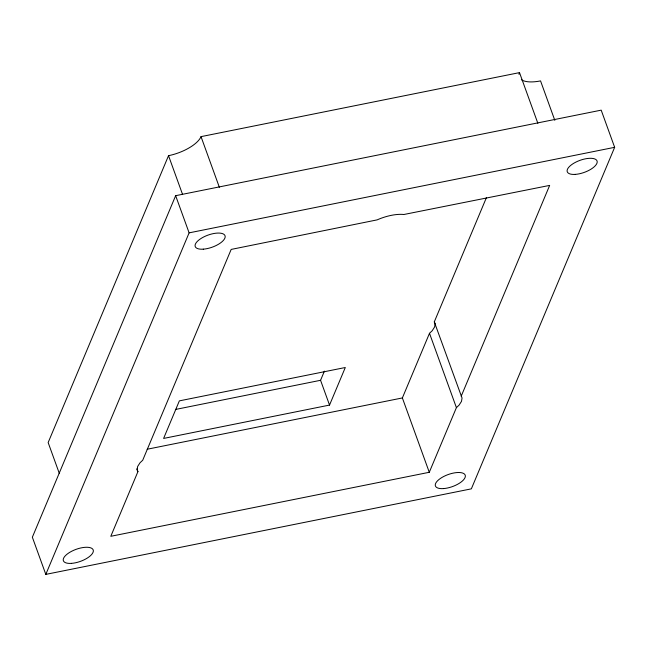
<?xml version="1.0" encoding="UTF-8"?>
<svg xmlns="http://www.w3.org/2000/svg" width="647" height="647" viewBox="0 0 647 647"><rect width="100%" height="100%" fill="white"/><g stroke="black" fill="none" stroke-linecap="round" stroke-linejoin="round"><path stroke-width="0.97" d="M537.859 123.302L519.509 72.618L201.023 136.638A28.8 11.622 -19.9 0 1 168.527 155.676L48.153 442.556L59.362 473.531M175.652 195.685L32.35 537.212L45.808 574.382L471.348 488.849L614.65 147.322L601.192 110.152L175.652 195.685L189.11 232.855L45.808 574.382M136.897 468.832L137.924 471.655L110.799 536.298L429.284 472.286L456.41 407.642L459.087 405.111L461.481 401.391L462.055 398.042L434.291 321.882L486.504 197.432M329.533 405.079L345.296 367.512L179.365 400.865L163.602 438.431L329.533 405.079L320.564 380.299L324.406 371.135M429.284 472.286L402.369 397.945L429.495 333.302L432.172 330.771L434.566 327.05L435.14 323.702L434.291 321.882M461.198 396.223L549.659 185.398L403.89 214.497A28.8 11.622 -19.9 0 0 377.128 219.875L231.173 249.418L142.712 460.235L140.035 462.767L137.641 466.479L137.067 469.835L137.924 471.655M189.11 232.855L614.65 147.322M175.369 409.486L320.564 380.299M147.184 449.236L402.369 397.945M554.811 120.326L540.544 80.899A28.8 11.622 -19.9 0 1 521.555 79.824M429.495 333.302L456.41 407.642M201.023 136.638L219.373 187.323M168.527 155.676L182.462 194.157M518.991 74.356A28.8 11.622 -19.9 0 1 519.509 72.618M443.462 488.59A15.843 6.389 -19.9 0 0 465.347 475.763A15.843 6.389 -19.9 0 0 442.136 477.349A15.843 6.389 -19.9 0 0 443.462 488.59M71.445 563.367A15.843 6.389 -19.9 0 0 93.338 550.54A15.843 6.389 -19.9 0 0 70.119 552.117A15.843 6.389 -19.9 0 0 71.445 563.367M203.287 249.16A15.843 6.389 -19.9 0 0 225.172 236.333A15.843 6.389 -19.9 0 0 201.961 237.91A15.843 6.389 -19.9 0 0 203.287 249.16M575.296 174.383A15.843 6.389 -19.9 0 0 597.189 161.556A15.843 6.389 -19.9 0 0 573.978 163.141A15.843 6.389 -19.9 0 0 575.296 174.383"/></g></svg>
